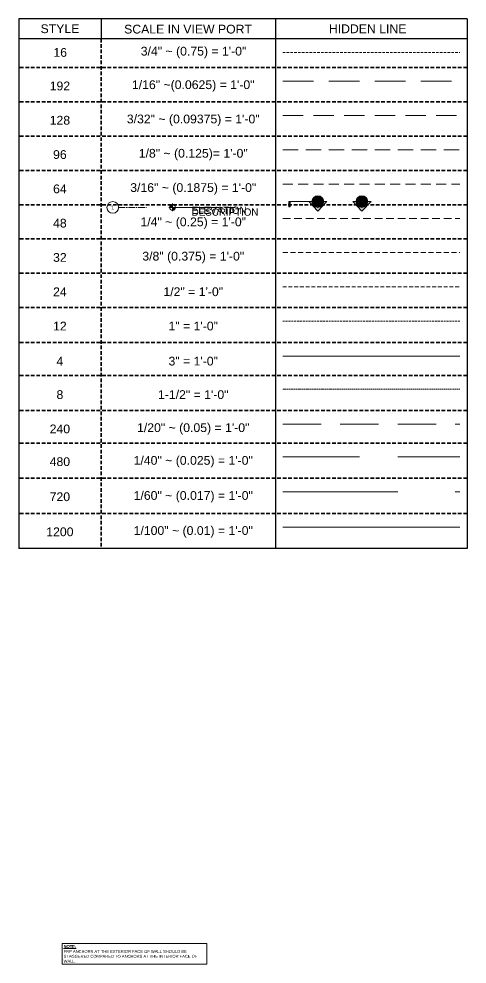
# Model space of a CAD drawing. Header units: inches. Extents: x 1159 to 9559, y -3650 to 1829.
# Drawn here: x 2537 to 2690.5, y 1123.6 to 1447 of the extents above; entities that cross this region are included whole.
import ezdxf
from ezdxf.enums import TextEntityAlignment as Align

# ---------------------------------------------------------------- set-up
doc = ezdxf.new("R2018")
doc.units = ezdxf.units.IN
doc.header["$MEASUREMENT"] = 0
for name, pattern in [('CENTER2', [1.125, 0.75, -0.125, 0.125, -0.125]), ('HIDDEN', [0.375, 0.25, -0.125]), ('HIDDEN2', [0.1875, 0.125, -0.0625])]:
    doc.linetypes.add(name, pattern=pattern)
for name, color, linetype, lineweight in [('STN-ANNO-TEXT', 3, 'Continuous', 20), ('STN-BORDER-L', 7, 'Continuous', 35), ('STN-FRP', 5, 'Continuous', 20), ('STN-GRID-ID', 6, 'Continuous', 20), ('STN-GRID-LINE', 10, 'CENTER2', 13), ('STN-HATCH', 253, 'Continuous', 9), ('STN-HDN-L', 4, 'HIDDEN2', 9)]:
    doc.layers.add(name, color=color, linetype=linetype, lineweight=lineweight)
doc.styles.add('16', font='swiss.ttf', dxfattribs={"height": 1})
doc.styles.add('32', font='swiss.ttf', dxfattribs={"height": 2})
doc.styles.add('DIMENSIONS', font='swiss.ttf')
doc.styles.get("Standard").update_dxf_attribs({"font": 'swiss.ttf'})

# ---------------------------------------------------------------- blocks, each defined once
blk = doc.blocks.new('*U55')
at = {"layer": 'STN-GRID-ID'}
blk.add_circle((0, 0), 2, dxfattribs=at)
at = {"layer": 'STN-GRID-LINE', "ltscale": 3}
blk.add_line((2, 0), (11.54, 0), dxfattribs=at)
at = {"layer": 'STN-GRID-ID', "style": 'DIMENSIONS'}
blk.add_attdef('1', text='', height=1.33, dxfattribs=at).set_placement((0, 0.01), align=Align.MIDDLE_CENTER)
blk = doc.blocks.new('*U71')
at = {"layer": 'STN-FRP', "true_color": 0xfefefe}
h = blk.add_hatch(color=7, dxfattribs=at)
h.dxf.hatch_style = 1
edge = h.paths.add_edge_path()
edge.add_arc((2, 0), 2, 0, 360)
at = {"layer": 'STN-HATCH', "ltscale": 100}
blk.add_hatch(color=256, dxfattribs=at).paths.add_polyline_path([(5.12, 0), (4, 0, -1), (0, 0), (-1.12, 0), (2, -3.25)])
at = {"layer": 'STN-GRID-ID'}
blk.add_line((0, 0), (4, 0), dxfattribs=at)
blk.add_line((0, 0), (4, 0), dxfattribs=at)
blk.add_lwpolyline([(0, 0), (-1.12, 0), (2, -3.25), (5.12, 0), (4, 0)], dxfattribs=at)
blk.add_circle((2, 0), 2, dxfattribs=at)
at = {"layer": 'STN-ANNO-TEXT', "ltscale": 1.2, "style": '16'}
blk.add_attdef('1', text='', height=1, dxfattribs=at).set_placement((2, 0), align=Align.BOTTOM_CENTER)
blk.add_attdef('S1', text='', height=1, dxfattribs=at).set_placement((2, -0.45), align=Align.TOP_CENTER)
blk = doc.blocks.new('*U72')
at = {"layer": 'STN-FRP', "true_color": 0xfefefe}
h = blk.add_hatch(color=7, dxfattribs=at)
h.dxf.hatch_style = 1
edge = h.paths.add_edge_path()
edge.add_arc((2, 0), 2, 0, 360)
at = {"layer": 'STN-HATCH'}
h = blk.add_hatch(color=256, dxfattribs=at)
h.dxf.hatch_style = 1
h.paths.add_polyline_path([(-7.94, -1.8), (-7.49, -1.8), (-7.49, 0), (-7.94, 0)])
blk.add_hatch(color=256, dxfattribs=at).paths.add_polyline_path([(5.12, 0), (4, 0, -1), (0, 0), (-1.12, 0), (2, -3.25)])
at = {"layer": 'STN-GRID-ID'}
for q in [(-7.94, 0), (4, 0)]:
    blk.add_line((0, 0), q, dxfattribs=at)
blk.add_lwpolyline([(-7.94, -1.8), (-7.49, -1.8), (-7.49, 0), (-7.94, 0)], close=True, dxfattribs=at)
blk.add_lwpolyline([(0, 0), (-1.12, 0), (2, -3.25), (5.12, 0), (4, 0)], dxfattribs=at)
blk.add_circle((2, 0), 2, dxfattribs=at)
at = {"layer": 'STN-ANNO-TEXT', "ltscale": 1.2, "style": '16'}
blk.add_attdef('1', text='', height=1, dxfattribs=at).set_placement((2, 0), align=Align.BOTTOM_CENTER)
blk.add_attdef('S1', text='', height=1, dxfattribs=at).set_placement((2, -0.45), align=Align.TOP_CENTER)
blk = doc.blocks.new('*U73')
at = {"layer": 'STN-HATCH', "linetype": 'ByBlock'}
h = blk.add_hatch(color=256, dxfattribs=at)
h.dxf.hatch_style = 1
h.paths.add_polyline_path([(0, 0.99, 0.414214), (-0.99, 0), (0, 0)])
h.paths.add_polyline_path([(0, -0.99, 0.414214), (0.99, 0), (0, 0)])
at = {"layer": 'STN-GRID-ID', "ltscale": 3}
blk.add_line((-1.32, 0), (12.11, 0), dxfattribs=at)
at = {"layer": 'STN-GRID-ID', "linetype": 'ByBlock'}
blk.add_line((0, 1.32), (0, -1.32), dxfattribs=at)
blk.add_circle((0, 0), 0.99, dxfattribs=at)
at = {"layer": 'STN-GRID-LINE', "ltscale": 5}
blk.add_lwpolyline([(12.11, 0), (21.6, 0)], dxfattribs=at)
at = {"layer": 'STN-ANNO-TEXT', "lineweight": 30, "ltscale": 2, "flags": 104}
blk.add_attdef('ELEVATION', text='', height=0.99, dxfattribs=at).set_placement((6.55, 0.31), align=Align.BOTTOM_CENTER)
blk.add_attdef('DESCRIPTION', text='', height=0.99, dxfattribs=at).set_placement((6.55, -0.33), align=Align.TOP_CENTER)

msp = doc.modelspace()

# ---------------------------------------------------------------- linework, layer by layer
for p, q in [((2690.474, 1446.964), (2536.999, 1446.964)), ((2536.999, 1446.964), (2536.999, 1265.799)), ((2565.122, 1446.964), (2565.122, 1440.195)), ((2624.876, 1446.964), (2624.876, 1265.799)), ((2690.474, 1440.195), (2536.999, 1440.195)), ((2690.474, 1265.799), (2536.999, 1265.799))]:
    msp.add_line(p, q)
msp.add_lwpolyline([(2690.474, 1446.964), (2690.474, 1265.799)])
at = {"layer": 'STN-BORDER-L', "linetype": 'HIDDEN', "ltscale": 5}
for p, q in [((2565.122, 1440.195), (2565.122, 1265.799)), ((2690.474, 1430.342), (2536.999, 1430.342)), ((2690.474, 1418.608), (2536.999, 1418.608)), ((2690.474, 1406.874), (2536.999, 1406.874)), ((2690.474, 1395.14), (2536.999, 1395.14)), ((2690.474, 1383.406), (2536.999, 1383.406)), ((2690.474, 1371.672), (2536.999, 1371.672)), ((2690.474, 1359.938), (2536.999, 1359.938)), ((2690.474, 1348.204), (2536.999, 1348.204)), ((2690.474, 1336.204), (2536.999, 1336.204)), ((2690.474, 1325.001), (2536.999, 1325.001)), ((2690.474, 1313.001), (2536.999, 1313.001)), ((2690.474, 1301.799), (2536.999, 1301.799)), ((2690.474, 1289.799), (2536.999, 1289.799)), ((2690.474, 1277.799), (2536.999, 1277.799))]:
    msp.add_line(p, q, dxfattribs=at)
at = {"layer": 'STN-HDN-L', "ltscale": 7}
msp.add_lwpolyline([(2627.339, 1435.513), (2688.012, 1435.513)], dxfattribs=at)
at = {"layer": 'STN-HDN-L', "ltscale": 84}
msp.add_lwpolyline([(2627.339, 1425.66), (2688.012, 1425.66)], dxfattribs=at)
at = {"layer": 'STN-HDN-L', "ltscale": 56}
msp.add_lwpolyline([(2627.339, 1413.926), (2688.012, 1413.926)], dxfattribs=at)
at = {"layer": 'STN-HDN-L', "ltscale": 42}
msp.add_lwpolyline([(2627.339, 1402.192), (2688.012, 1402.192)], dxfattribs=at)
at = {"layer": 'STN-HDN-L', "ltscale": 28}
msp.add_lwpolyline([(2627.339, 1390.458), (2688.012, 1390.458)], dxfattribs=at)
at = {"layer": 'STN-HDN-L', "ltscale": 21}
msp.add_lwpolyline([(2627.339, 1378.724), (2688.012, 1378.724)], dxfattribs=at)
at = {"layer": 'STN-HDN-L', "ltscale": 14}
msp.add_lwpolyline([(2627.339, 1366.99), (2688.012, 1366.99)], dxfattribs=at)
at = {"layer": 'STN-HDN-L', "ltscale": 10.5}
msp.add_lwpolyline([(2627.339, 1355.256), (2688.012, 1355.256)], dxfattribs=at)
at = {"layer": 'STN-HDN-L', "ltscale": 5.25}
msp.add_lwpolyline([(2627.339, 1343.522), (2688.012, 1343.522)], dxfattribs=at)
at = {"layer": 'STN-HDN-L', "ltscale": 1.75}
msp.add_lwpolyline([(2627.339, 1331.522), (2688.012, 1331.522)], dxfattribs=at)
at = {"layer": 'STN-HDN-L', "ltscale": 3.5}
msp.add_lwpolyline([(2627.339, 1320.319), (2688.012, 1320.319)], dxfattribs=at)
at = {"layer": 'STN-HDN-L', "ltscale": 105}
msp.add_lwpolyline([(2627.339, 1308.319), (2688.012, 1308.319)], dxfattribs=at)
at = {"layer": 'STN-HDN-L', "ltscale": 210}
msp.add_lwpolyline([(2627.339, 1297.117), (2688.012, 1297.117)], dxfattribs=at)
at = {"layer": 'STN-HDN-L', "ltscale": 315}
msp.add_lwpolyline([(2627.339, 1285.117), (2688.012, 1285.117)], dxfattribs=at)
at = {"layer": 'STN-HDN-L', "ltscale": 525}
msp.add_lwpolyline([(2627.339, 1273.117), (2688.012, 1273.117)], dxfattribs=at)

# ---------------------------------------------------------------- block references
for name, p, values in [('*U55', (2569.145, 1382.455), {'1': '1'}), ('*U72', (2637.36, 1384.483), {'1': '1', 'S1': 'S1'}), ('*U71', (2652.449, 1384.483), {'1': '1', 'S1': 'S1'})]:
    msp.add_blockref(name, p).add_auto_attribs(values)
ref = msp.add_blockref('*U73', (2589.622, 1382.455))
lines = msp.add_mtext('DESCRIPTION', dxfattribs={"layer": 'STN-ANNO-TEXT', "ltscale": 2, "insert": (2596.169, 1382.121), "char_height": 2.5, "attachment_point": 1})
ref.add_attrib('DESCRIPTION', '', (2596.169, 1382.121), dxfattribs={"flags": 104}).embed_mtext(lines)
lines = msp.add_mtext('ELEVATION', dxfattribs={"layer": 'STN-ANNO-TEXT', "ltscale": 2, "insert": (2596.169, 1382.762), "char_height": 2.5, "attachment_point": 1})
ref.add_attrib('ELEVATION', '', (2596.169, 1382.762), dxfattribs={"flags": 104}).embed_mtext(lines)

# ---------------------------------------------------------------- texts
at = {"layer": 'STN-ANNO-TEXT', "char_height": 3, "attachment_point": 5, "style": '32'}
for s, insert in [('STYLE', (2551.06, 1443.579)), ('SCALE IN VIEW P{\\fArial|b0|i0|c0|p34;ORT}', (2594.925, 1443.451)), ('HIDDEN LINE', (2656.411, 1443.579)), ('16', (2551.143, 1435.477)), ('3/4" ~ (0.75) = 1\'-0"', (2596.806, 1435.477)), ('1/16" ~(0.0625) = 1\'-0"', (2596.7, 1424.004)), ('192', (2551.037, 1424.004)), ('128', (2551.037, 1412.27)), ('3/32" ~ (0.09375) = 1\'-0"', (2596.7, 1412.27)), ('96', (2551.037, 1400.536)), ('1/8" ~ (0.125)= 1\'-0"', (2596.7, 1400.536)), ('3/16" ~ (0.1875) = 1\'-0"', (2596.7, 1388.802)), ('64', (2551.037, 1388.802)), ('48', (2551.037, 1377.068)), ('1/4" ~ (0.25) = 1\'-0"', (2596.7, 1377.068)), ('32', (2551.037, 1365.334)), ('3/8" (0.375) = 1\'-0"', (2596.7, 1365.334)), ('24', (2551.037, 1353.6)), ('1/2" = 1\'-0"', (2596.7, 1353.6)), ('12', (2551.037, 1341.866)), ('1" = 1\'-0"', (2596.7, 1341.866)), ('4', (2551.037, 1329.866)), ('3" = 1\'-0"', (2596.7, 1329.866)), ('8', (2551.037, 1318.398)), ('1-1/2" = 1\'-0"', (2596.7, 1318.398)), ('240', (2551.037, 1306.664)), ('1/20" ~ (0.05) = 1\'-0"', (2596.7, 1306.664)), ('480', (2551.037, 1295.462)), ('1/40" ~ (0.025) = 1\'-0"', (2596.7, 1295.462)), ('720', (2551.037, 1283.462)), ('1/60" ~ (0.017) = 1\'-0"', (2596.7, 1283.462)), ('1200', (2551.037, 1271.462)), ('1/100" ~ (0.01) = 1\'-0"', (2596.7, 1271.462))]:
    msp.add_mtext(s, dxfattribs=dict(at, insert=insert))
at = {"layer": 'STN-ANNO-TEXT', "insert": (2552.312, 1130.084), "char_height": 1, "width": 48.58026, "attachment_point": 1, "style": '16', "bg_fill": 16, "box_fill_scale": 1.5, "bg_fill_color": 256, "bg_fill_transparency": 0}
msp.add_mtext('\\pxql;{\\fSwis721 BT|b1|i0|c0|p34;\\LNOTE:\\P}FRP ANCHORS AT THE EXTERIOR FACE OF WALL SHOULD BE STAGGERED COMPARED TO ANCHORS AT THE INTERIOR FACE OF WALL.', dxfattribs=at)

doc.saveas('drawing.dxf')
